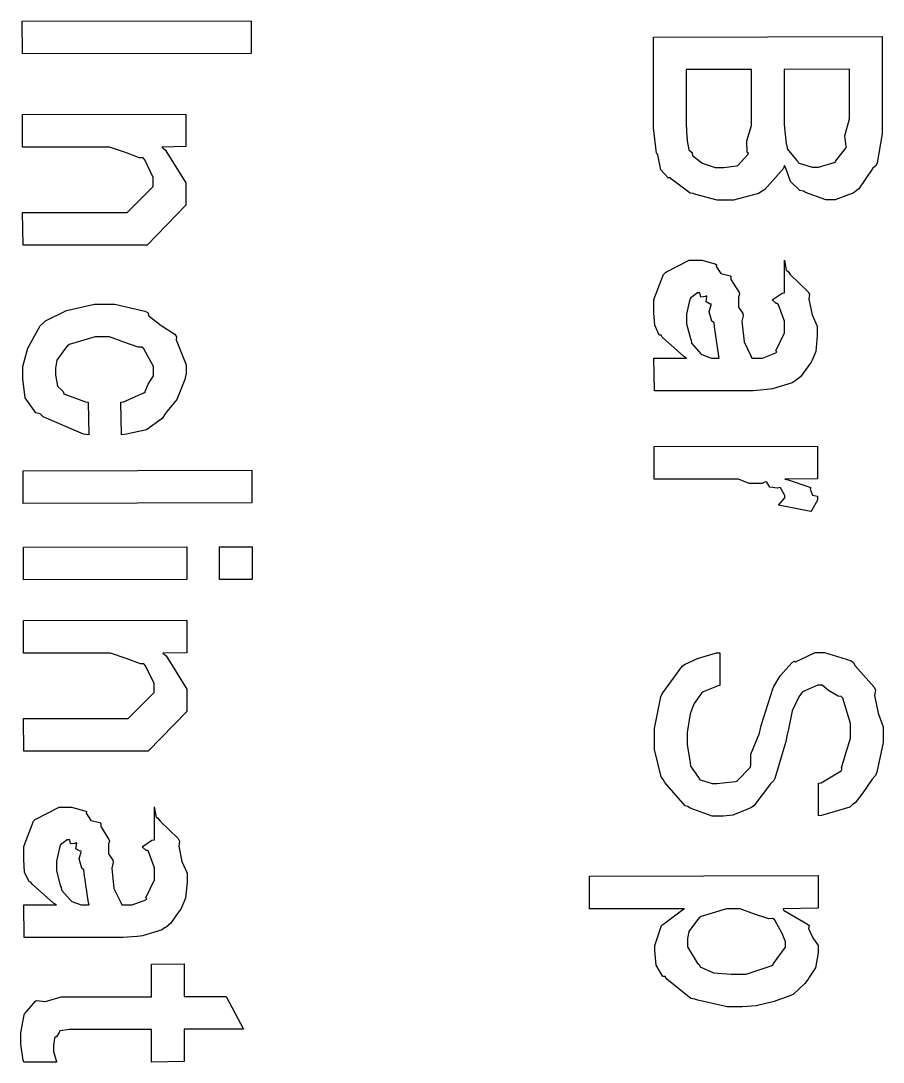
# Model space of a CAD drawing. Extents: x 0.2 to 11.6, y 0.3 to 16.2.
# Drawn here: x 7.5309 to 7.8975, y 3.7981 to 4.2412 of the extents above; entities that cross this region are included whole.
import ezdxf

# ---------------------------------------------------------------- set-up
doc = ezdxf.new("R2010")
doc.units = 0
doc.header["$MEASUREMENT"] = 0

msp = doc.modelspace()

# ---------------------------------------------------------------- linework, layer by layer
at = {"color": 0}
for p, q in [((7.53151, 4.24094), (7.62875, 4.24115)), ((7.53153, 4.22706), (7.53151, 4.24094)), ((7.53151, 4.24094), (7.53151, 4.24094)), ((7.62875, 4.24115), (7.62875, 4.22726)), ((7.79986, 4.23426), (7.89708, 4.23449)), ((7.79986, 4.19911), (7.79986, 4.23426)), ((7.79986, 4.23426), (7.79986, 4.23426)), ((7.89708, 4.23449), (7.89708, 4.1976)), ((7.62875, 4.22726), (7.53153, 4.22706)), ((7.81375, 4.22038), (7.81375, 4.19911)), ((7.84153, 4.22038), (7.81375, 4.22038)), ((7.81375, 4.22038), (7.81375, 4.22038)), ((7.84153, 4.19868), (7.84153, 4.22038)), ((7.88319, 4.2206), (7.85542, 4.22038)), ((7.85542, 4.22038), (7.85542, 4.19997)), ((7.85542, 4.22038), (7.85542, 4.22038)), ((7.88319, 4.20193), (7.88319, 4.2206)), ((7.53162, 4.20128), (7.60107, 4.2015)), ((7.53162, 4.18739), (7.53162, 4.20128)), ((7.53162, 4.20128), (7.53162, 4.20128)), ((7.60107, 4.2015), (7.60107, 4.18761)), ((7.88319, 4.19949), (7.88319, 4.20193)), ((7.79986, 4.19558), (7.79986, 4.19911)), ((7.81375, 4.19911), (7.81375, 4.19715)), ((7.81375, 4.19715), (7.81407, 4.19168)), ((7.83957, 4.19006), (7.84153, 4.19656)), ((7.84153, 4.19656), (7.84153, 4.19868)), ((7.85542, 4.19997), (7.85542, 4.19706)), ((7.85542, 4.19706), (7.85628, 4.18886)), ((7.88124, 4.19217), (7.88319, 4.19949)), ((7.89708, 4.1976), (7.89708, 4.19308)), ((7.80117, 4.1849), (7.79986, 4.19558)), ((7.81407, 4.19168), (7.81418, 4.19129)), ((7.88178, 4.18761), (7.88124, 4.19217)), ((7.89708, 4.19308), (7.89492, 4.18072)), ((7.56635, 4.18739), (7.53162, 4.18739)), ((7.56858, 4.18739), (7.56635, 4.18739)), ((7.57531, 4.18511), (7.56858, 4.18739)), ((7.60107, 4.18761), (7.59088, 4.18739)), ((7.59088, 4.18739), (7.59224, 4.18631)), ((7.81418, 4.19129), (7.81418, 4.19006)), ((7.81418, 4.19006), (7.81494, 4.18619)), ((7.83968, 4.18517), (7.83957, 4.19006)), ((7.85628, 4.18886), (7.8565, 4.18826)), ((7.8565, 4.18826), (7.85667, 4.18668)), ((7.88167, 4.18696), (7.88189, 4.18761)), ((7.88189, 4.18761), (7.88178, 4.18761)), ((7.58132, 4.18283), (7.57531, 4.18511)), ((7.58285, 4.18283), (7.58132, 4.18283)), ((7.58356, 4.18207), (7.58285, 4.18283)), ((7.59224, 4.18631), (7.60107, 4.17215)), ((7.8016, 4.18435), (7.80117, 4.1849)), ((7.80192, 4.18338), (7.8016, 4.18435)), ((7.803, 4.17768), (7.80192, 4.18338)), ((7.81494, 4.18619), (7.81608, 4.18522)), ((7.81608, 4.18522), (7.81635, 4.18479)), ((7.81635, 4.18479), (7.8164, 4.18386)), ((7.8164, 4.18386), (7.82042, 4.18078)), ((7.83567, 4.17958), (7.84001, 4.18425)), ((7.84022, 4.185), (7.83968, 4.18517)), ((7.84001, 4.18425), (7.84022, 4.185)), ((7.85667, 4.18668), (7.86074, 4.18169)), ((7.87722, 4.18147), (7.88167, 4.18696)), ((7.58718, 4.17453), (7.58356, 4.18207)), ((7.82042, 4.18078), (7.82092, 4.18044)), ((7.82092, 4.18044), (7.82092, 4.18044)), ((7.82092, 4.18044), (7.82611, 4.17871)), ((7.82611, 4.17871), (7.82785, 4.17871)), ((7.82785, 4.17871), (7.82981, 4.17871)), ((7.82981, 4.17871), (7.83513, 4.17947)), ((7.83513, 4.17947), (7.83567, 4.17958)), ((7.83567, 4.17958), (7.83567, 4.17958)), ((7.85514, 4.17833), (7.84717, 4.16938)), ((7.85562, 4.17958), (7.85514, 4.17833)), ((7.85612, 4.17839), (7.85562, 4.17958)), ((7.85807, 4.17275), (7.85612, 4.17839)), ((7.86074, 4.18169), (7.86128, 4.18132)), ((7.86128, 4.18132), (7.86133, 4.18072)), ((7.86133, 4.18072), (7.86729, 4.17893)), ((7.86729, 4.17893), (7.86931, 4.17893)), ((7.86931, 4.17893), (7.87007, 4.17893)), ((7.87007, 4.17893), (7.87674, 4.18093)), ((7.87674, 4.18093), (7.87733, 4.18132)), ((7.87733, 4.18132), (7.87722, 4.18147)), ((7.89307, 4.17839), (7.88715, 4.1696)), ((7.89447, 4.17958), (7.89307, 4.17839)), ((7.89492, 4.18072), (7.89447, 4.17958)), ((7.58718, 4.17176), (7.58718, 4.17453)), ((7.8061, 4.17432), (7.803, 4.17768)), ((7.80703, 4.17437), (7.8061, 4.17432)), ((7.80757, 4.17372), (7.80703, 4.17437)), ((7.57611, 4.15961), (7.58718, 4.17068)), ((7.58718, 4.17068), (7.58718, 4.17176)), ((7.60107, 4.17215), (7.60107, 4.16743)), ((7.81549, 4.16786), (7.80757, 4.17372)), ((7.86214, 4.169), (7.85807, 4.17275)), ((7.88715, 4.1696), (7.88624, 4.16894)), ((7.60107, 4.16743), (7.60107, 4.16265)), ((7.81679, 4.16764), (7.81549, 4.16786)), ((7.81782, 4.16721), (7.81679, 4.16764)), ((7.82687, 4.16482), (7.81782, 4.16721)), ((7.84457, 4.16775), (7.83382, 4.16482)), ((7.84608, 4.16872), (7.84457, 4.16775)), ((7.84717, 4.16938), (7.84608, 4.16872)), ((7.86367, 4.16872), (7.86214, 4.169)), ((7.86453, 4.16813), (7.86367, 4.16872)), ((7.8731, 4.16504), (7.86453, 4.16813)), ((7.87451, 4.16504), (7.8731, 4.16504)), ((7.87711, 4.16504), (7.87451, 4.16504)), ((7.88504, 4.16797), (7.87711, 4.16504)), ((7.88624, 4.16894), (7.88504, 4.16797)), ((7.60107, 4.16265), (7.58458, 4.14572)), ((7.83024, 4.16482), (7.82687, 4.16482)), ((7.83382, 4.16482), (7.83024, 4.16482)), ((7.53185, 4.14572), (7.53162, 4.15961)), ((7.53162, 4.15961), (7.57026, 4.15961)), ((7.57026, 4.15961), (7.57611, 4.15961)), ((7.57351, 4.14572), (7.53185, 4.14572)), ((7.58458, 4.14572), (7.57351, 4.14572)), ((7.80544, 4.13428), (7.81506, 4.13932)), ((7.81506, 4.13932), (7.81825, 4.13932)), ((7.81825, 4.13932), (7.82036, 4.13932)), ((7.82036, 4.13932), (7.82607, 4.13769)), ((7.85558, 4.13932), (7.85553, 4.13932)), ((7.85553, 4.13932), (7.85628, 4.13504)), ((7.85558, 4.12543), (7.85558, 4.13932)), ((7.80414, 4.13325), (7.80501, 4.13411)), ((7.80501, 4.13411), (7.80544, 4.13428)), ((7.82607, 4.13769), (7.82671, 4.13737)), ((7.82671, 4.13737), (7.8265, 4.13667)), ((7.8265, 4.13667), (7.82856, 4.13363)), ((7.85628, 4.13504), (7.8571, 4.13456)), ((7.8571, 4.13456), (7.85796, 4.13325)), ((7.80003, 4.12256), (7.80414, 4.13325)), ((7.82856, 4.13363), (7.83242, 4.13271)), ((7.83242, 4.13271), (7.83279, 4.13217)), ((7.83279, 4.13217), (7.83274, 4.13108)), ((7.83274, 4.13108), (7.83626, 4.12549)), ((7.85796, 4.13325), (7.86567, 4.12587)), ((7.81853, 4.12543), (7.81569, 4.12326)), ((7.81956, 4.12543), (7.81853, 4.12543)), ((7.81961, 4.12543), (7.81956, 4.12543)), ((7.81993, 4.12358), (7.81961, 4.12543)), ((7.83626, 4.12549), (7.83649, 4.12478)), ((7.85037, 4.1224), (7.85454, 4.12522)), ((7.85454, 4.12522), (7.85558, 4.12543)), ((7.86567, 4.12587), (7.86621, 4.12478)), ((7.80003, 4.11871), (7.80003, 4.12256)), ((7.81506, 4.12142), (7.81392, 4.11632)), ((7.81543, 4.12283), (7.81506, 4.12142)), ((7.81569, 4.12326), (7.81543, 4.12283)), ((7.82194, 4.12381), (7.81993, 4.12358)), ((7.82238, 4.12414), (7.82194, 4.12381)), ((7.82221, 4.12153), (7.8226, 4.12392)), ((7.82394, 4.12056), (7.82221, 4.12153)), ((7.8226, 4.12392), (7.82238, 4.12414)), ((7.82433, 4.12067), (7.82394, 4.12056)), ((7.82443, 4.12028), (7.82433, 4.12067)), ((7.83649, 4.12478), (7.83599, 4.12358)), ((7.83599, 4.12358), (7.83604, 4.11936)), ((7.85206, 4.12082), (7.85037, 4.1224)), ((7.85254, 4.12088), (7.85206, 4.12082)), ((7.85303, 4.12033), (7.85254, 4.12088)), ((7.86621, 4.12478), (7.86589, 4.12272)), ((7.86589, 4.12272), (7.86729, 4.1161)), ((7.54135, 4.11356), (7.55035, 4.11789)), ((7.55035, 4.11789), (7.56222, 4.12056)), ((7.56222, 4.12056), (7.56625, 4.12056)), ((7.56625, 4.12056), (7.5709, 4.12056)), ((7.5709, 4.12056), (7.58356, 4.11768)), ((7.58356, 4.11768), (7.5849, 4.11708)), ((7.5849, 4.11708), (7.58529, 4.11567)), ((7.80003, 4.11697), (7.80003, 4.11871)), ((7.8004, 4.11165), (7.80003, 4.11697)), ((7.81392, 4.11632), (7.81392, 4.11458)), ((7.82351, 4.11735), (7.82443, 4.12028)), ((7.82471, 4.11333), (7.82351, 4.11735)), ((7.83604, 4.11936), (7.83783, 4.11664)), ((7.83783, 4.11664), (7.838, 4.11567)), ((7.85558, 4.11339), (7.85303, 4.12033)), ((7.53911, 4.11143), (7.54064, 4.11274)), ((7.54064, 4.11274), (7.54135, 4.11356)), ((7.58529, 4.11567), (7.5906, 4.11149)), ((7.81392, 4.11458), (7.81392, 4.11225)), ((7.81392, 4.11225), (7.81554, 4.10596)), ((7.82563, 4.11263), (7.82471, 4.11333)), ((7.82574, 4.111), (7.82563, 4.11263)), ((7.838, 4.11567), (7.8374, 4.11333)), ((7.8374, 4.11333), (7.83837, 4.1046)), ((7.85558, 4.11089), (7.85558, 4.11339)), ((7.86729, 4.1161), (7.86947, 4.11122)), ((7.5339, 4.10189), (7.53911, 4.11143)), ((7.5906, 4.11149), (7.5964, 4.10786)), ((7.5964, 4.10786), (7.59706, 4.10667)), ((7.80231, 4.10747), (7.8004, 4.11165)), ((7.80306, 4.10742), (7.80231, 4.10747)), ((7.8036, 4.10656), (7.80306, 4.10742)), ((7.82758, 4.09853), (7.82574, 4.111)), ((7.85194, 4.10069), (7.85558, 4.10835)), ((7.85558, 4.10835), (7.85558, 4.11089)), ((7.86947, 4.11122), (7.86947, 4.1096)), ((7.86947, 4.1096), (7.86947, 4.10732)), ((7.55143, 4.1034), (7.55063, 4.10275)), ((7.5625, 4.10667), (7.55143, 4.1034)), ((7.56646, 4.10667), (7.5625, 4.10667)), ((7.56853, 4.10667), (7.56646, 4.10667)), ((7.57471, 4.10444), (7.56853, 4.10667)), ((7.58072, 4.10226), (7.57471, 4.10444)), ((7.59706, 4.10667), (7.5969, 4.10547)), ((7.5969, 4.10547), (7.60118, 4.09483)), ((7.81261, 4.09842), (7.8036, 4.10656)), ((7.81554, 4.10596), (7.81586, 4.10525)), ((7.81586, 4.10525), (7.81603, 4.10394)), ((7.81603, 4.10394), (7.81999, 4.0995)), ((7.83837, 4.1046), (7.84131, 4.09864)), ((7.86947, 4.10732), (7.86882, 4.10047)), ((7.53174, 4.09407), (7.5339, 4.10189)), ((7.54943, 4.10135), (7.54622, 4.09679)), ((7.55063, 4.10275), (7.54943, 4.10135)), ((7.58231, 4.10232), (7.58072, 4.10226)), ((7.58311, 4.10161), (7.58231, 4.10232)), ((7.58729, 4.09403), (7.58311, 4.10161)), ((7.81999, 4.0995), (7.82042, 4.09918)), ((7.82042, 4.09918), (7.82042, 4.09918)), ((7.82042, 4.09918), (7.82449, 4.09765)), ((7.82781, 4.09765), (7.82758, 4.09853)), ((7.84131, 4.09864), (7.84169, 4.09765)), ((7.84614, 4.09765), (7.85189, 4.09983)), ((7.85189, 4.09983), (7.85232, 4.10026)), ((7.85232, 4.10026), (7.85194, 4.10069)), ((7.86882, 4.10047), (7.86729, 4.09679)), ((7.53174, 4.09147), (7.53174, 4.09407)), ((7.54622, 4.09679), (7.54562, 4.09332)), ((7.60118, 4.09483), (7.60118, 4.09125)), ((7.80024, 4.08376), (7.80003, 4.09765)), ((7.80003, 4.09765), (7.8035, 4.09765)), ((7.8035, 4.09765), (7.81131, 4.09765)), ((7.81131, 4.09765), (7.81392, 4.09765)), ((7.81392, 4.09765), (7.81261, 4.09842)), ((7.81392, 4.09765), (7.81392, 4.09765)), ((7.82449, 4.09765), (7.82585, 4.09765)), ((7.82585, 4.09765), (7.82781, 4.09765)), ((7.82781, 4.09765), (7.82781, 4.09765)), ((7.84169, 4.09765), (7.84229, 4.09765)), ((7.84229, 4.09765), (7.84358, 4.09765)), ((7.84358, 4.09765), (7.84407, 4.09765)), ((7.84407, 4.09765), (7.84614, 4.09765)), ((7.86572, 4.0944), (7.86236, 4.08974)), ((7.86686, 4.09592), (7.86572, 4.0944)), ((7.86729, 4.09679), (7.86686, 4.09592)), ((7.53174, 4.08882), (7.53174, 4.09147)), ((7.54562, 4.09332), (7.54562, 4.09212)), ((7.54562, 4.09212), (7.54562, 4.09056)), ((7.54562, 4.09056), (7.54644, 4.08572)), ((7.58507, 4.08649), (7.58729, 4.09006)), ((7.58729, 4.09125), (7.58729, 4.09403)), ((7.58729, 4.09006), (7.58729, 4.09125)), ((7.60118, 4.09125), (7.60058, 4.08849)), ((7.86236, 4.08974), (7.86057, 4.08828)), ((7.53267, 4.08078), (7.53174, 4.08882)), ((7.54644, 4.08572), (7.54833, 4.08404)), ((7.58371, 4.0835), (7.58507, 4.08649)), ((7.60058, 4.08849), (7.59717, 4.08008)), ((7.85883, 4.08713), (7.85053, 4.08458)), ((7.85992, 4.08789), (7.85883, 4.08713)), ((7.86057, 4.08828), (7.85992, 4.08789)), ((7.53728, 4.07438), (7.53267, 4.08078)), ((7.54833, 4.08404), (7.54887, 4.08344)), ((7.54887, 4.08344), (7.54915, 4.08246)), ((7.54915, 4.08246), (7.55832, 4.07904)), ((7.57454, 4.0791), (7.58322, 4.0829)), ((7.58322, 4.0829), (7.58382, 4.08344)), ((7.58382, 4.08344), (7.58371, 4.0835)), ((7.80236, 4.08376), (7.80024, 4.08376)), ((7.80871, 4.08376), (7.80236, 4.08376)), ((7.81153, 4.08376), (7.80871, 4.08376)), ((7.81478, 4.08376), (7.81153, 4.08376)), ((7.82471, 4.08376), (7.81478, 4.08376)), ((7.8291, 4.08376), (7.82471, 4.08376)), ((7.84017, 4.08376), (7.8291, 4.08376)), ((7.84218, 4.08376), (7.84017, 4.08376)), ((7.84819, 4.08425), (7.84218, 4.08376)), ((7.8495, 4.08442), (7.84819, 4.08425)), ((7.85053, 4.08458), (7.8495, 4.08442)), ((7.55832, 4.07904), (7.55951, 4.07889)), ((7.55951, 4.07889), (7.55974, 4.065)), ((7.55951, 4.07889), (7.55951, 4.07889)), ((7.5734, 4.07889), (7.57454, 4.0791)), ((7.57363, 4.065), (7.5734, 4.07889)), ((7.59717, 4.08008), (7.59315, 4.07503)), ((7.53911, 4.07389), (7.53728, 4.07438)), ((7.54036, 4.07269), (7.53911, 4.07389)), ((7.55751, 4.06532), (7.54036, 4.07269)), ((7.59093, 4.072), (7.58425, 4.06711)), ((7.59228, 4.07389), (7.59093, 4.072)), ((7.59315, 4.07503), (7.59228, 4.07389)), ((7.55974, 4.065), (7.55751, 4.06532)), ((7.57579, 4.06532), (7.57363, 4.065)), ((7.58425, 4.06711), (7.57579, 4.06532)), ((7.80013, 4.06), (7.86957, 4.06022)), ((7.80013, 4.04611), (7.80013, 4.06)), ((7.80013, 4.06), (7.80013, 4.06)), ((7.86957, 4.06022), (7.86957, 4.04633)), ((7.5319, 4.04969), (7.62913, 4.04992)), ((7.62913, 4.04992), (7.62913, 4.03603)), ((7.5319, 4.03581), (7.5319, 4.04969)), ((7.5319, 4.04969), (7.5319, 4.04969)), ((7.83442, 4.04611), (7.80013, 4.04611)), ((7.83594, 4.04611), (7.83442, 4.04611)), ((7.8405, 4.04426), (7.83594, 4.04611)), ((7.86957, 4.04633), (7.85568, 4.04611)), ((7.85568, 4.04611), (7.8571, 4.04579)), ((7.8571, 4.04579), (7.86632, 4.04275)), ((7.84608, 4.04422), (7.8405, 4.04426)), ((7.84744, 4.04503), (7.84608, 4.04422)), ((7.84799, 4.04492), (7.84744, 4.04503)), ((7.84939, 4.04275), (7.84799, 4.04492)), ((7.85265, 4.04226), (7.84939, 4.04275)), ((7.85351, 4.04264), (7.85265, 4.04226)), ((7.85385, 4.04243), (7.85351, 4.04264)), ((7.85568, 4.03917), (7.85385, 4.04243)), ((7.86632, 4.04275), (7.86675, 4.04243)), ((7.86675, 4.04243), (7.86649, 4.04189)), ((7.86649, 4.04189), (7.86746, 4.03939)), ((7.85308, 4.03504), (7.85568, 4.03814)), ((7.85568, 4.03814), (7.85568, 4.03917)), ((7.85568, 4.03917), (7.85568, 4.03917)), ((7.86957, 4.03717), (7.86719, 4.03299)), ((7.86746, 4.03939), (7.86957, 4.0389)), ((7.86957, 4.0389), (7.86957, 4.03874)), ((7.86957, 4.03874), (7.86957, 4.03717)), ((7.62913, 4.03603), (7.5319, 4.03581)), ((7.86675, 4.03244), (7.85308, 4.03504)), ((7.85308, 4.03504), (7.85308, 4.03504)), ((7.86719, 4.03299), (7.86675, 4.03244)), ((7.53196, 4.01714), (7.6014, 4.01736)), ((7.53196, 4.00325), (7.53196, 4.01714)), ((7.53196, 4.01714), (7.53196, 4.01714)), ((7.6014, 4.01736), (7.6014, 4.00347)), ((7.61529, 4.01736), (7.62918, 4.01736)), ((7.61529, 4.00347), (7.61529, 4.01736)), ((7.61529, 4.01736), (7.61529, 4.01736)), ((7.62918, 4.01736), (7.62918, 4.00347)), ((7.6014, 4.00347), (7.53196, 4.00325)), ((7.62918, 4.00347), (7.61529, 4.00347)), ((7.53201, 3.98594), (7.60146, 3.98617)), ((7.53201, 3.97206), (7.53201, 3.98594)), ((7.53201, 3.98594), (7.53201, 3.98594)), ((7.60146, 3.98617), (7.60146, 3.97228)), ((7.56674, 3.97206), (7.53201, 3.97206)), ((7.56896, 3.97206), (7.56674, 3.97206)), ((7.57568, 3.96978), (7.56896, 3.97206)), ((7.60146, 3.97228), (7.59125, 3.97206)), ((7.59125, 3.97206), (7.59261, 3.97097)), ((7.59261, 3.97097), (7.60146, 3.95682)), ((7.81858, 3.96978), (7.82667, 3.97217)), ((7.82667, 3.97217), (7.82807, 3.97217)), ((7.82807, 3.97217), (7.82807, 3.95828)), ((7.82807, 3.97217), (7.82807, 3.97217)), ((7.86029, 3.96847), (7.86865, 3.97239)), ((7.86865, 3.97239), (7.87147, 3.97239)), ((7.87147, 3.97239), (7.8725, 3.97239)), ((7.8725, 3.97239), (7.88368, 3.96897)), ((7.58171, 3.9675), (7.57568, 3.96978)), ((7.58322, 3.9675), (7.58171, 3.9675)), ((7.58393, 3.96674), (7.58322, 3.9675)), ((7.58757, 3.95921), (7.58393, 3.96674)), ((7.80382, 3.95529), (7.81222, 3.96664)), ((7.81222, 3.96664), (7.81332, 3.96739)), ((7.81332, 3.96739), (7.81858, 3.96978)), ((7.81332, 3.96739), (7.81332, 3.96739)), ((7.85379, 3.96251), (7.85889, 3.9681)), ((7.85889, 3.9681), (7.85975, 3.96869)), ((7.85975, 3.96869), (7.86029, 3.96847)), ((7.88368, 3.96897), (7.88471, 3.96826)), ((7.88471, 3.96826), (7.88564, 3.96674)), ((7.88564, 3.96674), (7.89372, 3.95763)), ((7.85107, 3.95785), (7.85379, 3.96251)), ((7.58757, 3.95643), (7.58757, 3.95921)), ((7.60146, 3.95682), (7.60146, 3.9521)), ((7.82731, 3.95817), (7.82096, 3.95568)), ((7.82807, 3.95828), (7.82731, 3.95817)), ((7.8456, 3.94129), (7.85058, 3.95692)), ((7.85058, 3.95692), (7.85107, 3.95785)), ((7.85107, 3.95785), (7.85107, 3.95785)), ((7.86974, 3.9585), (7.86328, 3.95562)), ((7.87061, 3.9585), (7.86974, 3.9585)), ((7.87153, 3.9585), (7.87061, 3.9585)), ((7.87429, 3.95617), (7.87153, 3.9585)), ((7.89372, 3.95763), (7.89426, 3.95632)), ((7.5765, 3.94428), (7.58757, 3.95535)), ((7.58757, 3.95535), (7.58757, 3.95643)), ((7.80029, 3.94), (7.803, 3.9535)), ((7.803, 3.9535), (7.80354, 3.95481)), ((7.80354, 3.95481), (7.80382, 3.95529)), ((7.81961, 3.95415), (7.81711, 3.95068)), ((7.82047, 3.95524), (7.81961, 3.95415)), ((7.82096, 3.95568), (7.82047, 3.95524)), ((7.86171, 3.95356), (7.85883, 3.9476)), ((7.86279, 3.95503), (7.86171, 3.95356)), ((7.86328, 3.95562), (7.86279, 3.95503)), ((7.87836, 3.95378), (7.87429, 3.95617)), ((7.87972, 3.95372), (7.87836, 3.95378)), ((7.88038, 3.9529), (7.87972, 3.95372)), ((7.88362, 3.94217), (7.88038, 3.9529)), ((7.89426, 3.95632), (7.89388, 3.95404)), ((7.89388, 3.95404), (7.89535, 3.94656)), ((7.60146, 3.9521), (7.60146, 3.94732)), ((7.81614, 3.94824), (7.81592, 3.94743)), ((7.81711, 3.95068), (7.81614, 3.94824)), ((7.53222, 3.93039), (7.53201, 3.94428)), ((7.53201, 3.94428), (7.57064, 3.94428)), ((7.57064, 3.94428), (7.5765, 3.94428)), ((7.60146, 3.94732), (7.58496, 3.93039)), ((7.81549, 3.94635), (7.81418, 3.93837)), ((7.81592, 3.94743), (7.81549, 3.94635)), ((7.85883, 3.9476), (7.85721, 3.93983)), ((7.89535, 3.94656), (7.89751, 3.94071)), ((7.80029, 3.93506), (7.80029, 3.94)), ((7.84494, 3.93804), (7.84543, 3.94006)), ((7.84543, 3.94006), (7.8456, 3.94129)), ((7.85721, 3.93983), (7.85672, 3.93744)), ((7.88362, 3.93832), (7.88362, 3.94217)), ((7.89751, 3.94071), (7.89751, 3.93875)), ((7.80029, 3.93115), (7.80029, 3.93506)), ((7.81418, 3.93837), (7.81418, 3.93571)), ((7.81418, 3.93571), (7.81418, 3.93317)), ((7.84131, 3.92914), (7.84494, 3.93804)), ((7.85672, 3.93744), (7.85612, 3.93451)), ((7.8814, 3.9286), (7.88362, 3.93593)), ((7.88362, 3.93593), (7.88362, 3.93832)), ((7.89751, 3.93875), (7.89751, 3.93408)), ((7.57389, 3.93039), (7.53222, 3.93039)), ((7.58496, 3.93039), (7.57389, 3.93039)), ((7.80306, 3.91943), (7.80029, 3.93115)), ((7.81418, 3.93317), (7.81526, 3.92626)), ((7.85612, 3.93451), (7.85151, 3.91878)), ((7.89751, 3.93408), (7.89481, 3.92144)), ((7.81526, 3.92626), (7.81549, 3.92551)), ((7.84131, 3.92443), (7.84131, 3.92914)), ((7.87983, 3.92329), (7.8814, 3.9286)), ((7.81549, 3.92551), (7.8156, 3.92404)), ((7.8156, 3.92404), (7.81896, 3.91917)), ((7.83544, 3.91781), (7.84099, 3.9235)), ((7.84099, 3.9235), (7.84131, 3.92443)), ((7.84131, 3.92443), (7.84131, 3.92443)), ((7.8711, 3.91699), (7.87961, 3.92204)), ((7.87961, 3.92204), (7.88015, 3.9229)), ((7.88015, 3.9229), (7.87983, 3.92329)), ((7.89481, 3.92144), (7.89426, 3.92008)), ((7.80399, 3.91835), (7.80306, 3.91943)), ((7.80464, 3.9171), (7.80399, 3.91835)), ((7.81326, 3.90717), (7.80464, 3.9171)), ((7.81896, 3.91917), (7.81939, 3.91878)), ((7.81939, 3.91878), (7.81933, 3.9184)), ((7.81933, 3.9184), (7.82487, 3.91661)), ((7.82676, 3.91661), (7.83479, 3.91754)), ((7.83479, 3.91754), (7.83544, 3.91769)), ((7.83544, 3.91769), (7.83544, 3.91781)), ((7.85107, 3.91792), (7.84967, 3.9165)), ((7.85151, 3.91878), (7.85107, 3.91792)), ((7.86996, 3.91683), (7.8711, 3.91699)), ((7.86996, 3.90294), (7.86996, 3.91683)), ((7.89279, 3.91846), (7.88883, 3.9126)), ((7.89426, 3.92008), (7.89279, 3.91846)), ((7.82487, 3.91661), (7.82676, 3.91661)), ((7.82676, 3.91661), (7.82676, 3.91661)), ((7.84967, 3.9165), (7.8425, 3.90707)), ((7.88883, 3.9126), (7.88558, 3.90847)), ((7.88558, 3.90847), (7.8845, 3.90771)), ((7.53754, 3.90158), (7.54714, 3.90663)), ((7.54714, 3.90663), (7.55035, 3.90663)), ((7.55035, 3.90663), (7.55246, 3.90663)), ((7.55246, 3.90663), (7.55815, 3.905)), ((7.55815, 3.905), (7.55881, 3.90468)), ((7.55881, 3.90468), (7.5586, 3.90397)), ((7.5586, 3.90397), (7.56065, 3.90093)), ((7.58768, 3.90663), (7.58763, 3.90663)), ((7.58763, 3.90663), (7.58837, 3.90235)), ((7.58767, 3.89274), (7.58768, 3.90663)), ((7.8144, 3.90685), (7.81326, 3.90717)), ((7.81549, 3.90619), (7.8144, 3.90685)), ((7.82482, 3.90272), (7.81549, 3.90619)), ((7.83957, 3.9056), (7.83365, 3.90321)), ((7.84153, 3.90642), (7.83957, 3.9056)), ((7.8425, 3.90707), (7.84153, 3.90642)), ((7.88336, 3.90657), (7.87131, 3.903)), ((7.8845, 3.90771), (7.88336, 3.90657)), ((7.53211, 3.88986), (7.53624, 3.90056)), ((7.53624, 3.90056), (7.53711, 3.90142)), ((7.53711, 3.90142), (7.53754, 3.90158)), ((7.56065, 3.90093), (7.5645, 3.90001)), ((7.5645, 3.90001), (7.56489, 3.89947)), ((7.56489, 3.89947), (7.56483, 3.89839)), ((7.58837, 3.90235), (7.58919, 3.90186)), ((7.58919, 3.90186), (7.59006, 3.90056)), ((7.59006, 3.90056), (7.59776, 3.89318)), ((7.82829, 3.90272), (7.82482, 3.90272)), ((7.82958, 3.90272), (7.82829, 3.90272)), ((7.83365, 3.90321), (7.82958, 3.90272)), ((7.87131, 3.903), (7.86996, 3.90294)), ((7.56483, 3.89839), (7.56836, 3.89279)), ((7.54779, 3.89057), (7.54753, 3.89014)), ((7.55063, 3.89274), (7.54779, 3.89057)), ((7.55165, 3.89274), (7.55063, 3.89274)), ((7.55171, 3.89274), (7.55165, 3.89274)), ((7.55203, 3.8909), (7.55171, 3.89274)), ((7.55404, 3.89111), (7.55203, 3.8909)), ((7.55447, 3.89144), (7.55404, 3.89111)), ((7.55431, 3.88883), (7.55469, 3.89122)), ((7.55469, 3.89122), (7.55447, 3.89144)), ((7.56858, 3.89208), (7.56808, 3.89089)), ((7.56808, 3.89089), (7.56814, 3.88667)), ((7.56836, 3.89279), (7.56858, 3.89208)), ((7.58246, 3.88971), (7.58664, 3.89253)), ((7.58664, 3.89253), (7.58767, 3.89274)), ((7.59776, 3.89318), (7.59831, 3.89208)), ((7.59831, 3.89208), (7.59799, 3.89003)), ((7.53211, 3.88601), (7.53211, 3.88986)), ((7.53211, 3.88428), (7.53211, 3.88601)), ((7.54714, 3.88872), (7.546, 3.88363)), ((7.54753, 3.89014), (7.54714, 3.88872)), ((7.55604, 3.88786), (7.55431, 3.88883)), ((7.55561, 3.88465), (7.55653, 3.88758)), ((7.55643, 3.88797), (7.55604, 3.88786)), ((7.55653, 3.88758), (7.55643, 3.88797)), ((7.56814, 3.88667), (7.56993, 3.88396)), ((7.58414, 3.88813), (7.58246, 3.88971)), ((7.58464, 3.88818), (7.58414, 3.88813)), ((7.58513, 3.88764), (7.58464, 3.88818)), ((7.58767, 3.88069), (7.58513, 3.88764)), ((7.59799, 3.89003), (7.59939, 3.88342)), ((7.5325, 3.87896), (7.53211, 3.88428)), ((7.546, 3.88363), (7.546, 3.88189)), ((7.546, 3.88189), (7.546, 3.87956)), ((7.55681, 3.88064), (7.55561, 3.88465)), ((7.5701, 3.88297), (7.5695, 3.88064)), ((7.56993, 3.88396), (7.5701, 3.88297)), ((7.59939, 3.88342), (7.60156, 3.87853)), ((7.5344, 3.87478), (7.5325, 3.87896)), ((7.546, 3.87956), (7.54764, 3.87326)), ((7.55772, 3.87994), (7.55681, 3.88064)), ((7.55783, 3.87831), (7.55772, 3.87994)), ((7.55968, 3.86583), (7.55783, 3.87831)), ((7.5695, 3.88064), (7.57047, 3.8719)), ((7.58767, 3.87821), (7.58767, 3.88069)), ((7.58767, 3.87565), (7.58767, 3.87821)), ((7.60156, 3.87853), (7.60156, 3.8769)), ((7.77268, 3.87722), (7.8699, 3.87744)), ((7.77268, 3.86333), (7.77268, 3.87722)), ((7.77268, 3.87722), (7.77268, 3.87722)), ((7.8699, 3.87744), (7.8699, 3.86356)), ((7.53515, 3.87472), (7.5344, 3.87478)), ((7.53569, 3.87386), (7.53515, 3.87472)), ((7.54471, 3.86572), (7.53569, 3.87386)), ((7.54764, 3.87326), (7.54796, 3.87256)), ((7.54796, 3.87256), (7.54813, 3.87125)), ((7.58404, 3.868), (7.58767, 3.87565)), ((7.60156, 3.87462), (7.60092, 3.86779)), ((7.60156, 3.8769), (7.60156, 3.87462)), ((7.54813, 3.87125), (7.55208, 3.86681)), ((7.57047, 3.8719), (7.5734, 3.86594)), ((7.53233, 3.85107), (7.53211, 3.86496)), ((7.53211, 3.86496), (7.53558, 3.86496)), ((7.53558, 3.86496), (7.5434, 3.86496)), ((7.5434, 3.86496), (7.546, 3.86496)), ((7.546, 3.86496), (7.54471, 3.86572)), ((7.546, 3.86496), (7.546, 3.86496)), ((7.55208, 3.86681), (7.55251, 3.86649)), ((7.55251, 3.86649), (7.55251, 3.86649)), ((7.55251, 3.86649), (7.55658, 3.86496)), ((7.55658, 3.86496), (7.55794, 3.86496)), ((7.55794, 3.86496), (7.55989, 3.86496)), ((7.55989, 3.86496), (7.55968, 3.86583)), ((7.55989, 3.86496), (7.55989, 3.86496)), ((7.5734, 3.86594), (7.57378, 3.86496)), ((7.57378, 3.86496), (7.57437, 3.86496)), ((7.57437, 3.86496), (7.57568, 3.86496)), ((7.57568, 3.86496), (7.57617, 3.86496)), ((7.57617, 3.86496), (7.57824, 3.86496)), ((7.57824, 3.86496), (7.58399, 3.86714)), ((7.58399, 3.86714), (7.58442, 3.86757)), ((7.58442, 3.86757), (7.58404, 3.868)), ((7.59939, 3.8641), (7.59896, 3.86322)), ((7.60092, 3.86779), (7.59939, 3.8641)), ((7.59782, 3.86171), (7.59446, 3.85704)), ((7.59896, 3.86322), (7.59782, 3.86171)), ((7.81304, 3.86333), (7.77268, 3.86333)), ((7.80425, 3.85688), (7.81213, 3.8629)), ((7.81213, 3.8629), (7.81304, 3.86333)), ((7.81933, 3.85943), (7.81819, 3.85807)), ((7.82015, 3.86008), (7.81933, 3.85943)), ((7.83089, 3.86333), (7.82015, 3.86008)), ((7.83475, 3.86333), (7.83089, 3.86333)), ((7.83675, 3.86333), (7.83475, 3.86333)), ((7.83475, 3.86333), (7.83475, 3.86333)), ((7.84283, 3.86111), (7.83675, 3.86333)), ((7.84896, 3.8591), (7.84283, 3.86111)), ((7.8699, 3.86356), (7.85493, 3.86333)), ((7.85493, 3.86333), (7.85508, 3.86279)), ((7.85508, 3.86279), (7.86535, 3.85682)), ((7.59201, 3.85519), (7.59093, 3.85444)), ((7.59267, 3.85558), (7.59201, 3.85519)), ((7.59446, 3.85704), (7.59267, 3.85558)), ((7.80046, 3.84771), (7.80333, 3.85618)), ((7.80333, 3.85618), (7.80393, 3.85682)), ((7.80393, 3.85682), (7.80425, 3.85688)), ((7.81819, 3.85807), (7.81494, 3.85374)), ((7.85058, 3.85921), (7.84896, 3.8591)), ((7.85146, 3.8585), (7.85058, 3.85921)), ((7.8546, 3.85286), (7.85146, 3.8585)), ((7.86535, 3.85682), (7.866, 3.85618)), ((7.866, 3.85618), (7.86578, 3.85499)), ((7.86578, 3.85499), (7.86762, 3.85101)), ((7.53444, 3.85107), (7.53233, 3.85107)), ((7.54079, 3.85107), (7.53444, 3.85107)), ((7.54362, 3.85107), (7.54079, 3.85107)), ((7.54688, 3.85107), (7.54362, 3.85107)), ((7.55681, 3.85107), (7.54688, 3.85107)), ((7.56119, 3.85107), (7.55681, 3.85107)), ((7.57226, 3.85107), (7.56119, 3.85107)), ((7.57428, 3.85107), (7.57226, 3.85107)), ((7.58029, 3.85156), (7.57428, 3.85107)), ((7.5816, 3.85172), (7.58029, 3.85156)), ((7.58262, 3.85189), (7.5816, 3.85172)), ((7.59093, 3.85444), (7.58262, 3.85189)), ((7.81494, 3.85374), (7.81435, 3.85069)), ((7.81435, 3.85069), (7.81435, 3.84967)), ((7.85601, 3.84924), (7.8546, 3.85286)), ((7.86762, 3.85101), (7.8699, 3.84776)), ((7.80046, 3.84565), (7.80046, 3.84771)), ((7.80046, 3.84771), (7.80046, 3.84771)), ((7.81435, 3.84967), (7.81435, 3.84717)), ((7.81435, 3.84717), (7.81847, 3.84039)), ((7.85092, 3.84), (7.85601, 3.84694)), ((7.85601, 3.84694), (7.85601, 3.84924)), ((7.85601, 3.84924), (7.85601, 3.84924)), ((7.8699, 3.84776), (7.8699, 3.84663)), ((7.8699, 3.84663), (7.8699, 3.84457)), ((7.801, 3.83936), (7.80046, 3.84565)), ((7.8699, 3.84457), (7.86876, 3.83826)), ((7.58643, 3.83974), (7.60032, 3.83996)), ((7.58643, 3.82585), (7.58643, 3.83974)), ((7.60032, 3.83996), (7.60032, 3.82607)), ((7.80388, 3.83447), (7.801, 3.83936)), ((7.81847, 3.84039), (7.81933, 3.83968)), ((7.81933, 3.83968), (7.81976, 3.83865)), ((7.81976, 3.83865), (7.82531, 3.8361)), ((7.83925, 3.83556), (7.84993, 3.83903)), ((7.84993, 3.83903), (7.85081, 3.83968)), ((7.85081, 3.83968), (7.85092, 3.84)), ((7.86876, 3.83826), (7.86626, 3.83436)), ((7.80479, 3.83447), (7.80388, 3.83447)), ((7.80556, 3.83344), (7.80479, 3.83447)), ((7.81575, 3.82519), (7.80556, 3.83344)), ((7.82531, 3.8361), (7.83285, 3.83556)), ((7.83285, 3.83556), (7.83539, 3.83556)), ((7.83539, 3.83556), (7.83925, 3.83556)), ((7.86556, 3.83339), (7.86415, 3.8316)), ((7.86626, 3.83436), (7.86556, 3.83339)), ((7.86415, 3.8316), (7.85921, 3.82688)), ((7.53276, 3.81896), (7.53706, 3.82406)), ((7.53706, 3.82406), (7.5376, 3.82433)), ((7.5376, 3.82433), (7.5376, 3.82433)), ((7.5376, 3.82433), (7.54139, 3.82394)), ((7.54139, 3.82394), (7.54796, 3.82585)), ((7.54796, 3.82585), (7.55018, 3.82585)), ((7.55018, 3.82585), (7.58643, 3.82585)), ((7.60032, 3.82607), (7.61811, 3.82607)), ((7.61811, 3.82607), (7.62549, 3.81218)), ((7.81739, 3.82492), (7.81575, 3.82519)), ((7.81874, 3.82439), (7.81739, 3.82492)), ((7.83122, 3.82167), (7.81874, 3.82439)), ((7.85113, 3.82394), (7.84353, 3.82206)), ((7.8534, 3.82471), (7.85113, 3.82394)), ((7.85471, 3.82519), (7.8534, 3.82471)), ((7.85921, 3.82688), (7.85471, 3.82519)), ((7.83583, 3.82167), (7.83122, 3.82167)), ((7.83772, 3.82167), (7.83583, 3.82167)), ((7.84353, 3.82206), (7.83772, 3.82167)), ((7.53088, 3.8106), (7.53228, 3.81825)), ((7.53228, 3.81825), (7.53261, 3.8189)), ((7.53261, 3.8189), (7.53276, 3.81896)), ((7.53088, 3.80783), (7.53088, 3.8106)), ((7.54715, 3.81065), (7.54596, 3.80865)), ((7.54736, 3.81131), (7.54715, 3.81065)), ((7.54758, 3.81142), (7.54736, 3.81131)), ((7.55143, 3.81196), (7.54758, 3.81142)), ((7.55279, 3.81196), (7.55143, 3.81196)), ((7.58643, 3.81196), (7.55279, 3.81196)), ((7.58643, 3.79807), (7.58643, 3.81196)), ((7.62549, 3.81218), (7.60032, 3.81218)), ((7.60032, 3.81218), (7.60032, 3.79829)), ((7.53088, 3.80567), (7.53088, 3.80783)), ((7.54525, 3.80826), (7.54476, 3.80518)), ((7.54542, 3.80892), (7.54525, 3.80826)), ((7.54596, 3.80865), (7.54542, 3.80892)), ((7.54542, 3.80892), (7.54542, 3.80892)), ((7.53185, 3.79899), (7.53088, 3.80567)), ((7.54476, 3.80518), (7.54476, 3.80414)), ((7.54476, 3.80414), (7.54476, 3.80263)), ((7.54476, 3.80263), (7.54585, 3.79872)), ((7.53217, 3.79807), (7.53185, 3.79899)), ((7.54606, 3.79807), (7.53217, 3.79807)), ((7.54585, 3.79872), (7.54606, 3.79807)), ((7.54606, 3.79807), (7.54606, 3.79807)), ((7.60032, 3.79829), (7.58643, 3.79807))]:
    msp.add_line(p, q, dxfattribs=at)

doc.saveas('drawing.dxf')
